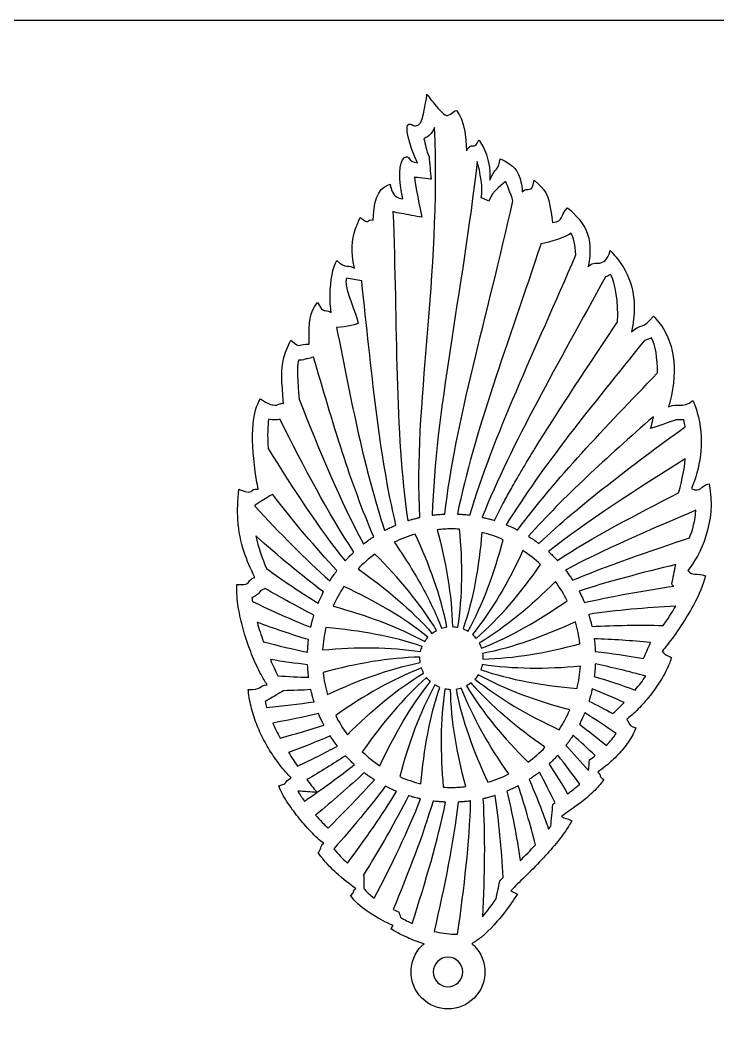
# Model space of a CAD drawing. Extents: x 0 to 395, y 0 to 130.
# Drawn here: x 48.9 to 96.1, y 61.6 to 130.1 of the extents above; entities that cross this region are included whole.
import ezdxf

# ---------------------------------------------------------------- set-up
doc = ezdxf.new("R2010")
doc.units = 0
doc.header["$MEASUREMENT"] = 0
doc.layers.add('DEFAULT', color=18, linetype='CONTINUOUS')

msp = doc.modelspace()

# ---------------------------------------------------------------- linework, layer by layer
at = {"layer": 'DEFAULT', "color": 18}
msp.add_lwpolyline([(395.05, 0.05), (0.05, 0.05), (0.05, 130.05), (395.05, 130.05)], close=True, dxfattribs=at)
at = {"layer": 'DEFAULT', "color": 240}
for points, knots in [([(94.092, 92.827), (94.914, 93.833), (96.046, 96.101), (95.534, 98.697), (94.949, 98.588), (94.987, 98.076), (94.328, 98.369), (94.903, 99.7), (95.227, 101.431), (94.804, 103.213), (94.716, 103.584), (94.596, 103.957), (94.437, 104.331), (93.668, 103.745), (93.45, 104.222), (92.789, 103.894), (92.821, 104.003), (92.846, 104.11), (92.874, 104.215), (93.178, 105.439), (93.223, 106.455), (93.1, 107.301), (92.959, 108.275), (92.592, 109.023), (92.13, 109.616), (92.017, 109.768), (91.893, 109.909), (91.767, 110.039), (91.037, 109.125), (90.923, 109.563), (90.268, 108.977), (90.814, 111.39), (90.147, 112.925), (89.23, 114.032), (89.103, 114.184), (88.972, 114.329), (88.838, 114.467), (88.401, 113.112), (87.815, 113.951), (87.339, 113.366), (87.551, 114.421), (87.491, 115.183), (87.212, 115.818), (86.958, 116.396), (86.524, 116.866), (85.95, 117.356), (85.402, 116.88), (85.73, 116.442), (84.926, 116.369), (84.891, 116.625), (84.859, 116.852), (84.827, 117.053), (84.633, 118.354), (84.474, 118.555), (83.68, 119.222), (83.572, 118.234), (83.244, 118.855), (82.876, 118.453), (82.855, 118.957), (82.764, 119.331), (82.63, 119.617), (82.334, 120.249), (81.833, 120.457), (81.377, 120.682), (81.342, 119.952), (80.975, 120.044), (80.682, 119.222), (80.682, 119.222), (80.841, 120.707), (79.987, 121.885), (79.97, 121.91), (79.952, 121.939), (79.931, 121.963), (79.677, 121.159), (79.402, 121.921), (79.109, 121.222), (79.056, 123.3), (78.473, 123.928), (78.389, 123.953), (78.305, 123.977), (78.132, 123.685), (77.818, 123.611), (77.648, 123.572), (77.267, 123.977), (76.946, 124.369), (76.664, 124.715), (76.428, 125.05), (76.428, 125.05), (76.428, 125.05), (76.205, 123.173), (75.867, 122.975), (75.525, 122.782), (75.525, 123.025), (75.207, 123.025), (74.889, 123.025), (75.207, 121.586), (75.793, 120.414), (75.059, 120.464), (75.306, 121), (74.914, 120.757), (74.523, 120.513), (74.498, 119.148), (74.791, 117.977), (74.456, 118.012), (74.223, 118.125), (74.071, 118.467), (74.015, 118.594), (73.972, 118.753), (73.937, 118.954), (73.376, 118.806), (72.815, 118.319), (72.794, 116.537), (72.303, 116.612), (72.596, 116.149), (71.916, 116.71), (71.785, 116.432), (71.682, 116.184), (71.602, 115.955), (71.295, 115.106), (71.301, 114.491), (71.514, 113.27), (71.157, 113.588), (70.938, 113.186), (70.328, 113.793), (70.057, 113.384), (69.887, 112.42), (69.877, 111.472), (69.87, 111.062), (69.89, 110.653), (69.95, 110.293), (69.389, 110.6), (69.524, 110.099), (69.023, 110.967), (68.483, 110.297), (68.431, 109.63), (68.447, 108.303), (68.447, 108.25), (68.451, 108.194), (68.451, 108.138), (67.745, 108.233), (67.95, 107.746), (67.221, 108.417), (66.98, 107.933), (66.818, 107.556), (66.72, 107.143), (66.56, 106.458), (66.578, 105.672), (66.727, 104.13), (66.469, 104.204), (66.384, 103.957), (66.003, 104.028), (65.813, 104.06), (65.548, 104.173), (65.153, 104.441), (64.885, 104.01), (64.73, 103.428), (64.663, 102.74), (64.567, 101.816), (64.638, 100.705), (64.807, 99.527), (64.86, 99.135), (64.927, 98.733), (65.005, 98.331), (64.331, 98.419), (64.846, 97.868), (63.784, 98.292), (63.753, 98.302), (63.721, 98.316), (63.689, 98.331), (63.611, 97.547), (63.594, 96.878), (63.629, 96.277), (63.678, 95.452), (63.83, 94.757), (64.059, 94.076), (64.246, 93.518), (64.487, 92.969), (64.768, 92.368), (64.638, 92.315), (64.553, 92.259), (64.493, 92.206), (64.274, 91.999), (64.384, 91.822), (63.562, 91.892), (63.548, 91.695), (63.548, 91.483), (63.562, 91.257), (63.583, 90.799), (63.657, 90.291), (63.77, 89.765), (63.869, 89.3), (63.996, 88.819), (64.144, 88.347), (64.289, 87.892), (64.451, 87.444), (64.624, 87.024), (64.803, 86.579), (64.998, 86.163), (65.196, 85.8), (65.332, 85.542), (65.474, 85.306), (65.612, 85.108), (65.026, 85.034), (65.227, 84.742), (64.331, 84.777), (64.334, 84.749), (64.338, 84.717), (64.342, 84.689), (64.38, 84.28), (64.454, 83.881), (64.557, 83.496), (64.659, 83.091), (64.79, 82.702), (64.938, 82.336), (65.096, 81.94), (65.276, 81.57), (65.467, 81.224), (65.671, 80.843), (65.89, 80.494), (66.106, 80.184), (66.37, 79.795), (66.627, 79.471), (66.853, 79.218), (67.005, 79.041), (67.139, 78.9), (67.249, 78.798), (66.635, 78.477), (67.093, 78.441), (66.399, 78.276), (66.441, 78.124), (66.519, 77.94), (66.627, 77.739), (66.797, 77.418), (67.04, 77.048), (67.312, 76.674), (67.562, 76.332), (67.841, 75.986), (68.116, 75.665), (68.434, 75.297), (68.744, 74.97), (69.013, 74.726), (69.175, 74.578), (69.323, 74.458), (69.439, 74.384), (69.206, 74.225), (69.291, 73.957), (69.073, 73.749), (69.189, 73.576), (69.316, 73.41), (69.449, 73.249), (69.764, 72.874), (70.113, 72.529), (70.441, 72.243), (70.977, 71.77), (71.446, 71.442), (71.574, 71.357), (71.598, 71.34), (71.609, 71.333), (71.609, 71.333), (71.415, 71.213), (71.514, 71.004), (71.256, 70.86), (71.524, 70.458), (71.947, 70.09), (72.392, 69.781), (72.889, 69.431), (73.411, 69.156), (73.754, 68.99), (73.994, 68.874), (74.145, 68.811), (74.145, 68.811), (74.092, 68.737), (74.04, 68.664), (73.987, 68.591), (73.987, 68.591), (74.42, 68.306), (75.108, 68.002), (75.433, 67.857), (75.814, 67.706), (76.23, 67.576), (76.18, 67.536), (76.132, 67.491), (76.085, 67.445), (75.108, 66.471), (75.108, 64.887), (76.085, 63.91), (77.062, 62.933), (78.643, 62.933), (79.62, 63.91), (80.598, 64.887), (80.598, 66.471), (79.62, 67.445), (79.571, 67.494), (79.518, 67.544), (79.462, 67.59), (79.684, 67.713), (79.903, 67.869), (80.114, 68.042), (80.721, 68.532), (81.275, 69.177), (81.698, 69.731), (82.157, 70.331), (82.47, 70.828), (82.548, 70.93), (82.4, 71.079), (82.291, 71.019), (82.107, 71.163), (82.252, 71.329), (82.552, 71.618), (82.933, 71.989), (83.264, 72.313), (83.656, 72.698), (84.058, 73.121), (84.39, 73.47), (84.732, 73.844), (85.053, 74.229), (85.364, 74.603), (85.66, 74.991), (85.918, 75.372), (86.034, 75.552), (86.143, 75.732), (86.242, 75.908), (85.914, 76.127), (85.73, 76.007), (85.547, 76.208), (85.762, 76.367), (86.094, 76.593), (86.457, 76.861), (86.747, 77.066), (87.057, 77.302), (87.353, 77.556), (87.653, 77.813), (87.935, 78.088), (88.161, 78.367), (88.249, 78.477), (88.331, 78.589), (88.401, 78.699), (88.023, 78.896), (88.267, 78.942), (87.998, 79.2), (88.186, 79.33), (88.366, 79.464), (88.539, 79.609), (88.832, 79.845), (89.107, 80.103), (89.353, 80.361), (89.625, 80.65), (89.865, 80.946), (90.066, 81.239), (90.285, 81.563), (90.458, 81.885), (90.571, 82.188), (90.218, 82.283), (90.151, 82.399), (90.073, 82.554), (90.041, 82.622), (90.006, 82.692), (89.95, 82.774), (90.133, 82.893), (90.416, 83.137), (90.736, 83.468), (90.987, 83.725), (91.262, 84.036), (91.538, 84.378), (91.788, 84.695), (92.038, 85.045), (92.26, 85.405), (92.493, 85.779), (92.694, 86.163), (92.846, 86.548), (92.895, 86.671), (92.937, 86.795), (92.973, 86.918), (92.737, 87.137), (92.571, 87.027), (92.352, 87.377), (92.465, 87.504), (92.592, 87.662), (92.733, 87.842), (93.002, 88.188), (93.312, 88.619), (93.619, 89.088), (93.911, 89.529), (94.204, 90.009), (94.462, 90.485), (94.843, 91.19), (95.153, 91.896), (95.277, 92.478), (94.729, 92.679), (94.345, 92.443), (94.092, 92.827)], [1, 1, 1, 1, 2, 2, 2, 3, 3, 3, 4, 4, 4, 5, 5, 5, 6, 6, 6, 7, 7, 7, 8, 8, 8, 9, 9, 9, 10, 10, 10, 11, 11, 11, 12, 12, 12, 13, 13, 13, 14, 14, 14, 15, 15, 15, 16, 16, 16, 17, 17, 17, 18, 18, 18, 19, 19, 19, 20, 20, 20, 21, 21, 21, 22, 22, 22, 23, 23, 23, 24, 24, 24, 25, 25, 25, 26, 26, 26, 27, 27, 27, 28, 28, 28, 29, 29, 29, 30, 30, 30, 31, 31, 31, 32, 32, 32, 33, 33, 33, 34, 34, 34, 35, 35, 35, 36, 36, 36, 37, 37, 37, 38, 38, 38, 39, 39, 39, 40, 40, 40, 41, 41, 41, 42, 42, 42, 43, 43, 43, 44, 44, 44, 45, 45, 45, 46.01, 46.01, 46.01, 47.01, 47.01, 47.01, 48.01, 48.01, 48.01, 49.01, 49.01, 49.01, 50.01, 50.01, 50.01, 51.01, 51.01, 51.01, 52.01, 52.01, 52.01, 53.01, 53.01, 53.01, 54.01, 54.01, 54.01, 55.01, 55.01, 55.01, 56.01, 56.01, 56.01, 57.01, 57.01, 57.01, 58.01, 58.01, 58.01, 59.01, 59.01, 59.01, 60.01, 60.01, 60.01, 61.01, 61.01, 61.01, 62.01, 62.01, 62.01, 63.01, 63.01, 63.01, 64.01, 64.01, 64.01, 65.01, 65.01, 65.01, 66.01, 66.01, 66.01, 67.01, 67.01, 67.01, 68.01, 68.01, 68.01, 69.01, 69.01, 69.01, 70.01, 70.01, 70.01, 71.01, 71.01, 71.01, 72.01, 72.01, 72.01, 73.01, 73.01, 73.01, 74.01, 74.01, 74.01, 75.01, 75.01, 75.01, 76.01, 76.01, 76.01, 77.01, 77.01, 77.01, 78.01, 78.01, 78.01, 79.01, 79.01, 79.01, 80.01, 80.01, 80.01, 81.01, 81.01, 81.01, 82.01, 82.01, 82.01, 83.01, 83.01, 83.01, 84.01, 84.01, 84.01, 85.01, 85.01, 85.01, 86.01, 86.01, 86.01, 87.01, 87.01, 87.01, 88.01, 88.01, 88.01, 89.01, 89.01, 89.01, 90.01, 90.01, 90.01, 91.01, 91.01, 91.01, 91.777128, 91.777128, 91.777128, 92.777128, 92.777128, 92.777128, 93.777128, 93.777128, 93.777128, 94.777128, 94.777128, 94.777128, 95.777128, 95.777128, 95.777128, 96.777128, 96.777128, 96.777128, 97.777128, 97.777128, 97.777128, 98.777128, 98.777128, 98.777128, 99.777128, 99.777128, 99.777128, 100.777128, 100.777128, 100.777128, 101.777128, 101.777128, 101.777128, 102.777128, 102.777128, 102.777128, 103.777128, 103.777128, 103.777128, 104.777128, 104.777128, 104.777128, 105.777128, 105.777128, 105.777128, 106.777128, 106.777128, 106.777128, 107.777128, 107.777128, 107.777128, 108.777128, 108.777128, 108.777128, 109.777128, 109.777128, 109.777128, 110.777128, 110.777128, 110.777128, 111.777128, 111.777128, 111.777128, 112.777128, 112.777128, 112.777128, 113.777128, 113.777128, 113.777128, 114.777128, 114.777128, 114.777128, 115.777128, 115.777128, 115.777128, 116.777128, 116.777128, 116.777128, 117.777128, 117.777128, 117.777128, 118.777128, 118.777128, 118.777128, 119.777128, 119.777128, 119.777128, 120.777128, 120.777128, 120.777128, 121.777128, 121.777128, 121.777128, 122.777128, 122.777128, 122.777128, 123.777128, 123.777128, 123.777128, 124.777128, 124.777128, 124.777128, 125.777128, 125.777128, 125.777128, 126.777128, 126.777128, 126.777128, 127.777128, 127.777128, 127.777128, 128.777128, 128.777128, 128.777128, 129.777128, 129.777128, 129.777128, 130.777128, 130.777128, 130.777128, 130.777128]), ([(74.689, 116.982), (75.157, 116.895), (75.624, 116.808), (76.092, 116.721), (75.98, 117.165), (75.606, 119.088), (75.595, 119.43), (75.637, 119.427), (76.661, 119.307), (76.706, 119.303), (76.662, 119.809), (76.617, 120.314), (76.573, 120.82), (76.368, 121.233), (76.325, 121.695), (76.227, 122.037), (76.269, 122.058), (76.315, 122.083), (76.36, 122.108), (76.509, 122.193), (76.731, 122.316), (76.943, 122.799), (77.384, 112.632), (75.503, 103.901), (75.955, 96.422), (75.884, 96.408), (75.817, 96.39), (75.751, 96.372), (75.694, 96.359), (75.637, 96.348), (75.585, 96.33), (75.518, 96.312), (75.447, 96.295), (75.38, 96.274), (75.334, 96.263), (75.285, 96.249), (75.235, 96.232), (75.218, 96.228), (75.196, 96.221), (75.179, 96.214), (75.165, 96.21), (75.147, 96.207), (75.133, 96.2), (74.233, 102.232), (74.438, 109.33), (74.131, 117.113), (74.3, 117.046), (74.488, 117.003), (74.689, 116.982)], [0, 0, 0, 0, 4.046426, 4.046426, 4.046426, 5.046426, 5.046426, 5.046426, 6.046426, 6.046426, 6.046426, 10.364092, 10.364092, 10.364092, 11.364092, 11.364092, 11.364092, 12.364092, 12.364092, 12.364092, 13.364092, 13.364092, 13.364092, 14.364092, 14.364092, 14.364092, 15.364092, 15.364092, 15.364092, 16.364092, 16.364092, 16.364092, 17.364092, 17.364092, 17.364092, 18.364092, 18.364092, 18.364092, 19.364092, 19.364092, 19.364092, 20.364092, 20.364092, 20.364092, 21.364092, 21.364092, 21.364092, 22.364092, 22.364092, 22.364092, 22.364092]), ([(79.832, 120.499), (80.022, 119.832), (80.259, 118.604), (80.107, 118.044), (80.279, 117.966), (80.45, 117.888), (80.622, 117.811), (80.823, 118.506), (81.705, 119.081), (81.748, 119.148), (81.808, 119.011), (82.114, 118.294), (82.245, 117.836), (80.495, 109.944), (78.354, 102.899), (77.638, 96.644), (77.568, 96.644), (77.493, 96.641), (77.423, 96.633), (77.359, 96.63), (77.296, 96.627), (77.228, 96.62), (77.218, 96.62), (77.207, 96.616), (77.193, 96.616), (77.134, 96.613), (77.074, 96.605), (77.017, 96.599), (76.957, 96.591), (76.897, 96.585), (76.84, 96.577), (76.823, 96.573), (76.806, 96.573), (76.791, 96.57), (76.978, 103.488), (78.795, 111.51), (79.832, 120.499)], [1, 1, 1, 1, 2, 2, 2, 3.60175, 3.60175, 3.60175, 4.60175, 4.60175, 4.60175, 5.61175, 5.61175, 5.61175, 6.61175, 6.61175, 6.61175, 7.61175, 7.61175, 7.61175, 8.61175, 8.61175, 8.61175, 9.61175, 9.61175, 9.61175, 10.61175, 10.61175, 10.61175, 11.61175, 11.61175, 11.61175, 12.61175, 12.61175, 12.61175, 13.61175, 13.61175, 13.61175, 13.61175]), ([(84.15, 114.95), (84.151, 114.945), (84.152, 114.941), (84.154, 114.936), (84.658, 114.981), (85.95, 115.43), (86.178, 115.641), (86.348, 115.402), (86.461, 114.833), (86.514, 114.181), (83.737, 107.718), (80.929, 101.936), (79.338, 96.577), (79.278, 96.585), (79.219, 96.591), (79.162, 96.599), (79.094, 96.605), (79.031, 96.613), (78.968, 96.616), (78.918, 96.62), (78.872, 96.627), (78.826, 96.627), (78.788, 96.63), (78.749, 96.633), (78.71, 96.637), (78.696, 96.637), (78.686, 96.637), (78.671, 96.641), (78.629, 96.641), (78.583, 96.644), (78.538, 96.644), (78.53, 96.644), (78.52, 96.648), (78.513, 96.648), (78.505, 96.648), (78.496, 96.648), (78.488, 96.648), (79.613, 102.165), (81.931, 108.215), (84.15, 114.95)], [0, 0, 0, 0, 0.040804, 0.040804, 0.040804, 1.040804, 1.040804, 1.040804, 2.040804, 2.040804, 2.040804, 3.040804, 3.040804, 3.040804, 4.040804, 4.040804, 4.040804, 5.040804, 5.040804, 5.040804, 6.040804, 6.040804, 6.040804, 7.040804, 7.040804, 7.040804, 8.040804, 8.040804, 8.040804, 9.040804, 9.040804, 9.040804, 10.040804, 10.040804, 10.040804, 10.111804, 10.111804, 10.111804, 11.111804, 11.111804, 11.111804, 11.111804]), ([(71.771, 109.538), (71.666, 110.187), (70.868, 111.856), (70.949, 112.424), (70.956, 112.424), (70.963, 112.431), (70.967, 112.445), (70.963, 112.448), (70.96, 112.452), (70.953, 112.456), (70.96, 112.498), (70.967, 112.537), (70.974, 112.576), (70.977, 112.583), (70.977, 112.59), (70.977, 112.597), (71.322, 112.536), (71.666, 112.475), (72.011, 112.414), (72.684, 106.331), (73.175, 100.737), (74.332, 95.907), (74.255, 95.875), (74.177, 95.843), (74.103, 95.808), (74.05, 95.783), (73.997, 95.759), (73.947, 95.738), (73.835, 95.685), (73.719, 95.625), (73.609, 95.568), (73.591, 95.561), (73.577, 95.555), (73.563, 95.547), (72.212, 99.587), (71.301, 104.236), (70.314, 109.267), (71.005, 109.285), (71.771, 109.538), (71.771, 109.538)], [1, 1, 1, 1, 2, 2, 2, 3, 3, 3, 4, 4, 4, 5, 5, 5, 6, 6, 6, 8.97758, 8.97758, 8.97758, 9.97758, 9.97758, 9.97758, 10.97758, 10.97758, 10.97758, 11.97758, 11.97758, 11.97758, 12.97758, 12.97758, 12.97758, 13.97758, 13.97758, 13.97758, 14.97758, 14.97758, 14.97758, 15.97758, 15.97758, 15.97758, 15.97758]), ([(88.511, 112.696), (88.627, 112.731), (88.744, 112.777), (88.86, 112.844), (89.209, 112.279), (89.381, 110.971), (89.339, 109.658), (87.635, 107.122), (85.128, 103.34), (83.758, 101.114), (83.695, 101.011), (83.631, 100.906), (83.568, 100.803), (83.356, 100.454), (83.148, 100.113), (82.947, 99.766), (82.806, 99.53), (82.668, 99.294), (82.53, 99.061), (82.432, 98.885), (82.33, 98.708), (82.231, 98.532), (82.203, 98.482), (82.174, 98.433), (82.146, 98.38), (82.061, 98.228), (81.977, 98.073), (81.893, 97.921), (81.811, 97.773), (81.73, 97.622), (81.648, 97.473), (81.55, 97.29), (81.455, 97.11), (81.36, 96.926), (81.332, 96.87), (81.299, 96.813), (81.272, 96.753), (81.179, 96.573), (81.088, 96.394), (80.996, 96.214), (80.986, 96.217), (80.971, 96.224), (80.957, 96.228), (80.904, 96.242), (80.848, 96.26), (80.795, 96.274), (80.728, 96.295), (80.661, 96.312), (80.594, 96.33), (80.534, 96.348), (80.478, 96.362), (80.417, 96.376), (80.379, 96.387), (80.34, 96.394), (80.302, 96.404), (80.273, 96.412), (80.249, 96.415), (80.22, 96.422), (80.206, 96.425), (80.189, 96.429), (80.174, 96.432), (82.154, 101.452), (85.3, 106.762), (88.511, 112.696)], [1, 1, 1, 1, 2.000476, 2.000476, 2.000476, 3.000952, 3.000952, 3.000952, 4.001429, 4.001429, 4.001429, 5.001905, 5.001905, 5.001905, 6.002381, 6.002381, 6.002381, 7.002857, 7.002857, 7.002857, 8.003333, 8.003333, 8.003333, 9.00381, 9.00381, 9.00381, 10.004286, 10.004286, 10.004286, 11.004762, 11.004762, 11.004762, 12.005238, 12.005238, 12.005238, 13.005714, 13.005714, 13.005714, 14.00619, 14.00619, 14.00619, 15.006667, 15.006667, 15.006667, 16.007143, 16.007143, 16.007143, 17.007619, 17.007619, 17.007619, 18.008095, 18.008095, 18.008095, 19.008571, 19.008571, 19.008571, 20.009048, 20.009048, 20.009048, 21.009524, 21.009524, 21.009524, 22.01, 22.01, 22.01, 22.01]), ([(91.131, 108.367), (91.163, 108.385), (91.195, 108.395), (91.233, 108.41), (91.361, 108.455), (91.488, 108.505), (91.626, 108.579), (91.907, 108.085), (92.031, 107.192), (92.035, 106.194), (88.447, 102.461), (85.128, 99.022), (82.57, 95.568), (82.52, 95.593), (82.474, 95.618), (82.425, 95.643), (82.362, 95.674), (82.298, 95.703), (82.231, 95.734), (82.167, 95.766), (82.104, 95.794), (82.037, 95.822), (81.981, 95.847), (81.924, 95.871), (81.864, 95.896), (81.857, 95.9), (81.85, 95.903), (81.843, 95.907), (81.828, 95.914), (81.811, 95.921), (81.797, 95.924), (84.234, 99.9), (87.569, 103.936), (91.131, 108.367)], [0, 0, 0, 0, 1.001286, 1.001286, 1.001286, 2.002571, 2.002571, 2.002571, 3.003857, 3.003857, 3.003857, 4.005143, 4.005143, 4.005143, 5.006428, 5.006428, 5.006428, 6.007714, 6.007714, 6.007714, 7.009, 7.009, 7.009, 8.010285, 8.010285, 8.010285, 9.011571, 9.011571, 9.011571, 10.012856, 10.012856, 10.012856, 11.014142, 11.014142, 11.014142, 11.014142]), ([(67.732, 107.058), (67.75, 107.055), (67.767, 107.055), (67.788, 107.055), (68.007, 107.055), (68.173, 107.115), (68.264, 107.143), (68.275, 107.147), (68.282, 107.15), (68.289, 107.15), (68.3, 107.15), (68.307, 107.147), (68.314, 107.147), (68.461, 107.184), (68.608, 107.222), (68.755, 107.259), (70.043, 102.811), (71.273, 98.694), (72.829, 95.117), (72.773, 95.081), (72.72, 95.046), (72.664, 95.011), (72.554, 94.937), (72.445, 94.859), (72.339, 94.781), (72.297, 94.75), (72.254, 94.718), (72.212, 94.686), (72.199, 94.677), (72.186, 94.668), (72.173, 94.658), (72.159, 94.648), (72.148, 94.637), (72.135, 94.627), (70.561, 97.53), (69.182, 100.839), (67.781, 104.409), (67.665, 105.612), (67.594, 106.582), (67.732, 107.058)], [1, 1, 1, 1, 2, 2, 2, 3, 3, 3, 4, 4, 4, 5, 5, 5, 6.29031, 6.29031, 6.29031, 7.29031, 7.29031, 7.29031, 8.29031, 8.29031, 8.29031, 9.29031, 9.29031, 9.29031, 10.29031, 10.29031, 10.29031, 10.425517, 10.425517, 10.425517, 11.425517, 11.425517, 11.425517, 12.425517, 12.425517, 12.425517, 13.425517, 13.425517, 13.425517, 13.425517]), ([(65.717, 103.065), (65.858, 103.033), (65.996, 103.015), (66.134, 103.015), (66.268, 103.015), (66.388, 103.033), (66.487, 103.054), (68.126, 99.77), (69.728, 96.733), (71.482, 94.079), (71.415, 94.016), (71.351, 93.956), (71.284, 93.893), (71.249, 93.854), (71.213, 93.818), (71.178, 93.783), (71.125, 93.734), (71.076, 93.681), (71.03, 93.631), (70.991, 93.593), (70.953, 93.554), (70.917, 93.512), (70.907, 93.501), (70.896, 93.487), (70.882, 93.476), (69.097, 95.723), (67.404, 98.295), (65.679, 101.083), (65.622, 101.975), (65.643, 102.659), (65.717, 103.065)], [1, 1, 1, 1, 2, 2, 2, 3, 3, 3, 4, 4, 4, 5, 5, 5, 6, 6, 6, 7, 7, 7, 8, 8, 8, 9, 9, 9, 10.012, 10.012, 10.012, 11.012, 11.012, 11.012, 11.012]), ([(93.238, 102.998), (93.287, 103.023), (93.298, 103.023), (93.34, 103.023), (93.372, 103.023), (93.407, 103.023), (93.438, 103.019), (93.498, 103.019), (93.555, 103.015), (93.615, 103.015), (93.686, 103.015), (93.753, 103.019), (93.823, 103.026), (93.859, 102.878), (93.891, 102.722), (93.911, 102.56), (90.215, 99.855), (86.806, 97.314), (84.001, 94.658), (83.949, 94.697), (83.896, 94.739), (83.843, 94.778), (83.776, 94.828), (83.709, 94.873), (83.642, 94.919), (83.589, 94.958), (83.537, 94.993), (83.484, 95.029), (83.437, 95.057), (83.395, 95.089), (83.346, 95.117), (83.332, 95.127), (83.321, 95.134), (83.307, 95.145), (85.685, 97.83), (88.592, 100.458), (91.756, 103.234), (91.703, 102.949), (91.639, 102.68), (91.572, 102.434), (92.128, 102.622), (92.683, 102.81), (93.238, 102.998)], [4.98444, 4.98444, 4.98444, 4.98444, 5.98444, 5.98444, 5.98444, 6.98444, 6.98444, 6.98444, 7.98444, 7.98444, 7.98444, 8.98444, 8.98444, 8.98444, 9.98444, 9.98444, 9.98444, 10.98444, 10.98444, 10.98444, 11.98444, 11.98444, 11.98444, 12.98444, 12.98444, 12.98444, 13.98444, 13.98444, 13.98444, 14.98444, 14.98444, 14.98444, 15.98444, 15.98444, 15.98444, 16.98444, 16.98444, 16.98444, 17.98444, 17.98444, 17.98444, 22.96888, 22.96888, 22.96888, 22.96888]), ([(85.251, 93.522), (85.204, 93.568), (85.159, 93.618), (85.113, 93.667), (85.053, 93.73), (84.993, 93.791), (84.93, 93.854), (84.895, 93.889), (84.855, 93.924), (84.82, 93.959), (84.778, 93.999), (84.735, 94.037), (84.693, 94.079), (84.679, 94.09), (84.669, 94.101), (84.655, 94.111), (87.064, 96.023), (90.842, 98.479), (93.919, 100.377), (93.823, 99.47), (93.629, 98.623), (93.453, 98.076), (90.68, 96.673), (87.494, 94.99), (85.258, 93.512), (85.254, 93.515), (85.254, 93.518), (85.251, 93.522)], [1, 1, 1, 1, 2, 2, 2, 3, 3, 3, 4, 4, 4, 5, 5, 5, 6, 6, 6, 7, 7, 7, 8, 8, 8, 9, 9, 9, 10, 10, 10, 10]), ([(65.982, 97.992), (67.429, 96.119), (68.864, 94.38), (70.339, 92.824), (70.296, 92.767), (70.254, 92.711), (70.215, 92.658), (70.163, 92.587), (70.113, 92.517), (70.064, 92.443), (70.032, 92.397), (70, 92.351), (69.968, 92.305), (69.937, 92.259), (69.908, 92.214), (69.873, 92.16), (69.866, 92.15), (69.859, 92.136), (69.852, 92.125), (68.155, 93.628), (66.483, 95.342), (64.779, 97.194), (64.712, 97.251), (65.982, 97.992), (65.982, 97.992)], [1, 1, 1, 1, 2, 2, 2, 3, 3, 3, 4, 4, 4, 5, 5, 5, 7, 7, 7, 8, 8, 8, 9, 9, 9, 10, 10, 10, 10]), ([(86.299, 92.167), (86.249, 92.245), (86.196, 92.319), (86.146, 92.397), (86.118, 92.44), (86.09, 92.478), (86.062, 92.52), (86.027, 92.566), (85.991, 92.616), (85.956, 92.661), (85.928, 92.704), (85.896, 92.746), (85.868, 92.785), (85.858, 92.796), (85.847, 92.809), (85.836, 92.824), (85.83, 92.834), (85.819, 92.848), (85.808, 92.863), (87.95, 94.023), (91.978, 95.808), (94.638, 96.902), (94.585, 96.214), (94.416, 95.579), (94.2, 95.032), (91.756, 94.249), (88.281, 93.028), (86.299, 92.167)], [1, 1, 1, 1, 2, 2, 2, 3, 3, 3, 4, 4, 4, 5, 5, 5, 6, 6, 6, 7, 7, 7, 8, 8, 8, 9, 9, 9, 10, 10, 10, 10]), ([(69.354, 91.243), (69.323, 91.18), (69.291, 91.117), (69.263, 91.053), (69.231, 90.989), (69.203, 90.922), (69.175, 90.859), (69.146, 90.802), (69.122, 90.742), (69.101, 90.686), (69.093, 90.676), (69.093, 90.672), (69.09, 90.661), (69.083, 90.647), (69.076, 90.633), (69.068, 90.616), (67.908, 91.328), (66.744, 92.118), (65.562, 92.965), (65.284, 93.649), (65.019, 94.4), (64.843, 95.174), (66.388, 93.794), (67.905, 92.517), (69.429, 91.388), (69.404, 91.342), (69.379, 91.293), (69.354, 91.243)], [1, 1, 1, 1, 2, 2, 2, 3, 3, 3, 4, 4, 4, 5, 5, 5, 6, 6, 6, 8, 8, 8, 9, 9, 9, 10, 10, 10, 11, 11, 11, 11]), ([(76.029, 91.861), (75.489, 92.827), (74.883, 93.783), (74.209, 94.739), (74.661, 94.961), (75.133, 95.149), (75.627, 95.293), (76.618, 93.18), (77.366, 91.099), (77.782, 89.014), (77.659, 88.996), (77.539, 88.968), (77.423, 88.929), (77.034, 89.92), (76.569, 90.897), (76.029, 91.861)], [1, 1, 1, 1, 2, 2, 2, 3, 3, 3, 4, 4, 4, 5, 5, 5, 6, 6, 6, 6]), ([(77.119, 95.593), (77.437, 95.628), (77.761, 95.646), (78.089, 95.646), (78.273, 95.646), (78.46, 95.639), (78.643, 95.628), (78.851, 93.304), (78.844, 91.095), (78.523, 88.992), (78.403, 89.017), (78.28, 89.031), (78.152, 89.035), (78.107, 91.162), (77.729, 93.339), (77.119, 95.593)], [1, 1, 1, 1, 2, 2, 2, 3, 3, 3, 4, 4, 4, 5, 5, 5, 6, 6, 6, 6]), ([(79.207, 88.717), (79.102, 88.784), (78.992, 88.837), (78.879, 88.883), (79.56, 90.897), (79.952, 93.074), (80.149, 95.399), (80.647, 95.279), (81.131, 95.117), (81.592, 94.916), (80.996, 92.658), (80.231, 90.583), (79.207, 88.717)], [1, 1, 1, 1, 2, 2, 2, 3, 3, 3, 4, 4, 4, 5, 5, 5, 5]), ([(71.764, 92.936), (72.113, 93.307), (72.498, 93.642), (72.907, 93.946), (74.561, 92.298), (75.976, 90.601), (77.08, 88.784), (76.971, 88.724), (76.869, 88.658), (76.77, 88.58), (75.366, 90.178), (73.68, 91.606), (71.764, 92.936)], [1, 1, 1, 1, 2, 2, 2, 3, 3, 3, 4, 4, 4, 5, 5, 5, 5]), ([(82.929, 94.182), (83.352, 93.899), (83.751, 93.582), (84.118, 93.233), (82.785, 91.317), (81.36, 89.628), (79.761, 88.227), (79.684, 88.323), (79.6, 88.414), (79.508, 88.495), (80.838, 90.153), (81.949, 92.065), (82.929, 94.182)], [1, 1, 1, 1, 2, 2, 2, 3, 3, 3, 4, 4, 4, 5, 5, 5, 5]), ([(93.139, 91.779), (91.135, 91.476), (88.694, 91.045), (87.085, 90.661), (87.06, 90.728), (87.032, 90.792), (87.004, 90.859), (86.933, 91.011), (86.863, 91.162), (86.785, 91.31), (86.775, 91.338), (86.761, 91.363), (86.747, 91.388), (86.74, 91.402), (86.732, 91.42), (86.725, 91.434), (88.528, 92.034), (91.113, 92.721), (93.27, 93.229), (93.18, 92.786), (93.091, 92.342), (93.002, 91.899), (93.04, 91.843), (93.085, 91.804), (93.139, 91.779)], [1, 1, 1, 1, 2, 2, 2, 3, 3, 3, 4, 4, 4, 5, 5, 5, 6, 6, 6, 7, 7, 7, 10.845842, 10.845842, 10.845842, 11.845842, 11.845842, 11.845842, 11.845842]), ([(76.498, 88.326), (76.417, 88.235), (76.34, 88.135), (76.276, 88.03), (74.41, 89.049), (72.332, 89.814), (70.078, 90.411), (70.283, 90.88), (70.529, 91.328), (70.812, 91.748), (72.928, 90.767), (74.841, 89.656), (76.498, 88.326)], [1, 1, 1, 1, 2, 2, 2, 3, 3, 3, 4, 4, 4, 5, 5, 5, 5]), ([(80.111, 87.574), (80.072, 87.694), (80.022, 87.807), (79.966, 87.917), (81.783, 89.021), (83.484, 90.435), (85.124, 92.09), (85.427, 91.681), (85.692, 91.247), (85.918, 90.788), (84.013, 89.448), (82.093, 88.347), (80.111, 87.574)], [1, 1, 1, 1, 2, 2, 2, 3, 3, 3, 4, 4, 4, 5, 5, 5, 5]), ([(64.617, 90.739), (64.599, 90.827), (64.588, 90.915), (64.581, 90.996), (64.811, 91.088), (65.001, 91.24), (65.171, 91.458), (65.174, 91.462), (65.178, 91.465), (65.178, 91.469), (65.167, 91.462), (65.156, 91.455), (65.142, 91.444), (65.152, 91.449), (65.161, 91.454), (65.171, 91.458), (65.273, 91.511), (65.375, 91.564), (65.477, 91.617), (66.592, 90.969), (67.69, 90.361), (68.78, 89.818), (68.776, 89.804), (68.772, 89.79), (68.769, 89.779), (68.752, 89.723), (68.734, 89.67), (68.72, 89.613), (68.698, 89.546), (68.681, 89.479), (68.663, 89.412), (68.649, 89.356), (68.635, 89.296), (68.621, 89.236), (68.61, 89.197), (68.599, 89.158), (68.592, 89.12), (68.585, 89.095), (68.579, 89.067), (68.575, 89.042), (68.572, 89.024), (68.567, 89.01), (68.564, 88.992), (67.27, 89.504), (65.953, 90.09), (64.617, 90.739)], [1, 1, 1, 1, 2.000711, 2.000711, 2.000711, 3.001422, 3.001422, 3.001422, 4.002132, 4.002132, 4.002132, 5.002843, 5.002843, 5.002843, 5.091906, 5.091906, 5.091906, 6.072552, 6.072552, 6.072552, 7.073263, 7.073263, 7.073263, 8.073974, 8.073974, 8.073974, 9.074685, 9.074685, 9.074685, 10.075396, 10.075396, 10.075396, 11.076106, 11.076106, 11.076106, 12.076817, 12.076817, 12.076817, 13.077528, 13.077528, 13.077528, 14.078239, 14.078239, 14.078239, 15.078949, 15.078949, 15.078949, 15.078949]), ([(92.43, 89.116), (90.761, 89.151), (89.153, 89.137), (87.604, 89.042), (87.586, 89.109), (87.572, 89.18), (87.554, 89.247), (87.533, 89.331), (87.512, 89.416), (87.487, 89.497), (87.473, 89.553), (87.459, 89.606), (87.441, 89.659), (87.427, 89.712), (87.409, 89.765), (87.396, 89.818), (87.392, 89.822), (87.392, 89.832), (87.389, 89.836), (87.389, 89.842), (87.385, 89.85), (87.381, 89.864), (89.248, 90.139), (91.216, 90.312), (93.276, 90.428), (93.005, 89.966), (92.709, 89.514), (92.43, 89.116)], [1, 1, 1, 1, 2, 2, 2, 3, 3, 3, 4, 4, 4, 5, 5, 5, 6, 6, 6, 7, 7, 7, 8.02, 8.02, 8.02, 9.02, 9.02, 9.02, 10.02, 10.02, 10.02, 10.02]), ([(65.364, 88.012), (65.202, 88.453), (65.058, 88.901), (64.934, 89.328), (66.116, 88.89), (67.276, 88.495), (68.419, 88.157), (68.409, 88.097), (68.402, 88.04), (68.399, 87.98), (68.391, 87.92), (68.384, 87.86), (68.381, 87.804), (68.381, 87.797), (68.377, 87.789), (68.377, 87.782), (68.374, 87.737), (68.371, 87.694), (68.367, 87.649), (68.363, 87.609), (68.363, 87.571), (68.359, 87.529), (68.359, 87.518), (68.356, 87.507), (68.356, 87.497), (68.356, 87.461), (68.353, 87.429), (68.353, 87.395), (68.353, 87.38), (68.349, 87.37), (68.349, 87.359), (68.349, 87.342), (68.349, 87.324), (68.349, 87.306), (67.372, 87.507), (66.377, 87.744), (65.364, 88.012)], [1, 1, 1, 1, 2, 2, 2, 3, 3, 3, 4, 4, 4, 5, 5, 5, 6, 6, 6, 7, 7, 7, 8, 8, 8, 9, 9, 9, 10, 10, 10, 11, 11, 11, 11.15, 11.15, 11.15, 12.15, 12.15, 12.15, 12.15]), ([(69.591, 88.968), (71.916, 88.77), (74.092, 88.378), (76.107, 87.698), (76.061, 87.585), (76.026, 87.465), (76.001, 87.345), (73.899, 87.662), (71.686, 87.673), (69.361, 87.461), (69.397, 87.98), (69.471, 88.481), (69.591, 88.968)], [1, 1, 1, 1, 2, 2, 2, 3, 3, 3, 4, 4, 4, 5, 5, 5, 5]), ([(86.775, 87.878), (84.524, 87.268), (82.347, 86.89), (80.22, 86.84), (80.22, 86.862), (80.22, 86.883), (80.22, 86.904), (80.22, 87.01), (80.213, 87.112), (80.199, 87.215), (82.284, 87.631), (84.366, 88.378), (86.475, 89.37), (86.619, 88.887), (86.718, 88.389), (86.775, 87.878)], [1, 1, 1, 1, 2, 2, 2, 2.18, 2.18, 2.18, 3.18, 3.18, 3.18, 4.18, 4.18, 4.18, 5.18, 5.18, 5.18, 5.18]), ([(91.089, 86.876), (89.978, 87.074), (88.892, 87.236), (87.826, 87.359), (87.822, 87.429), (87.819, 87.5), (87.815, 87.571), (87.812, 87.638), (87.805, 87.701), (87.798, 87.765), (87.798, 87.778), (87.798, 87.791), (87.798, 87.804), (87.791, 87.86), (87.784, 87.92), (87.78, 87.98), (87.773, 88.04), (87.766, 88.097), (87.755, 88.157), (87.755, 88.17), (87.752, 88.188), (87.752, 88.206), (88.99, 88.174), (90.26, 88.086), (91.569, 87.962), (91.409, 87.6), (91.249, 87.238), (91.089, 86.876)], [3.367302, 3.367302, 3.367302, 3.367302, 4.367302, 4.367302, 4.367302, 5.367302, 5.367302, 5.367302, 6.367302, 6.367302, 6.367302, 6.477302, 6.477302, 6.477302, 7.477302, 7.477302, 7.477302, 8.477302, 8.477302, 8.477302, 9.477302, 9.477302, 9.477302, 10.477302, 10.477302, 10.477302, 13.844603, 13.844603, 13.844603, 13.844603]), ([(75.955, 86.975), (75.955, 86.951), (75.955, 86.927), (75.955, 86.904), (75.955, 86.802), (75.962, 86.699), (75.976, 86.601), (73.891, 86.185), (71.81, 85.433), (69.697, 84.442), (69.556, 84.925), (69.454, 85.423), (69.397, 85.937), (71.651, 86.548), (73.827, 86.925), (75.955, 86.975)], [1, 1, 1, 1, 1.201, 1.201, 1.201, 2.201, 2.201, 2.201, 3.201, 3.201, 3.201, 4.201, 4.201, 4.201, 5.201, 5.201, 5.201, 5.201]), ([(68.427, 85.609), (67.739, 85.627), (67.044, 85.662), (66.331, 85.712), (66.166, 86.043), (65.996, 86.417), (65.83, 86.812), (66.684, 86.671), (67.524, 86.551), (68.349, 86.456), (68.353, 86.386), (68.356, 86.315), (68.363, 86.245), (68.367, 86.177), (68.371, 86.114), (68.377, 86.05), (68.377, 86.036), (68.377, 86.025), (68.381, 86.012), (68.384, 85.955), (68.391, 85.895), (68.399, 85.835), (68.406, 85.775), (68.413, 85.719), (68.419, 85.659), (68.419, 85.644), (68.423, 85.627), (68.427, 85.609)], [1, 1, 1, 1, 2.01, 2.01, 2.01, 3.01, 3.01, 3.01, 4.01, 4.01, 4.01, 5.01, 5.01, 5.01, 6.01, 6.01, 6.01, 7.01, 7.01, 7.01, 8.01, 8.01, 8.01, 9.01, 9.01, 9.01, 10.01, 10.01, 10.01, 10.01]), ([(76.061, 86.241), (76.1, 86.121), (76.145, 86.005), (76.205, 85.898), (74.388, 84.791), (72.689, 83.376), (71.045, 81.722), (70.744, 82.128), (70.476, 82.565), (70.251, 83.024), (72.159, 84.368), (74.078, 85.465), (76.061, 86.241)], [1, 1, 1, 1, 2, 2, 2, 3, 3, 3, 4, 4, 4, 5, 5, 5, 5]), ([(80.072, 86.118), (80.118, 86.23), (80.153, 86.35), (80.177, 86.471), (82.28, 86.149), (84.489, 86.145), (86.813, 86.354), (86.782, 85.839), (86.704, 85.334), (86.587, 84.847), (84.263, 85.045), (82.086, 85.436), (80.072, 86.118)], [1, 1, 1, 1, 2, 2, 2, 3, 3, 3, 4, 4, 4, 5, 5, 5, 5]), ([(90.528, 84.749), (89.594, 85.084), (88.669, 85.391), (87.759, 85.659), (87.766, 85.719), (87.773, 85.775), (87.78, 85.835), (87.784, 85.895), (87.791, 85.955), (87.798, 86.012), (87.798, 86.019), (87.798, 86.026), (87.798, 86.033), (87.802, 86.078), (87.805, 86.121), (87.808, 86.167), (87.812, 86.206), (87.815, 86.248), (87.815, 86.286), (87.819, 86.297), (87.819, 86.308), (87.819, 86.318), (87.819, 86.354), (87.822, 86.389), (87.822, 86.421), (87.822, 86.435), (87.826, 86.446), (87.826, 86.456), (87.826, 86.469), (87.826, 86.482), (87.826, 86.495), (87.83, 86.498), (87.83, 86.506), (87.83, 86.509), (88.945, 86.28), (90.08, 86.005), (91.241, 85.691), (91.025, 85.373), (90.779, 85.052), (90.528, 84.749)], [1, 1, 1, 1, 2, 2, 2, 3, 3, 3, 4, 4, 4, 4.06, 4.06, 4.06, 5.06, 5.06, 5.06, 6.06, 6.06, 6.06, 7.06, 7.06, 7.06, 8.06, 8.06, 8.06, 9.06, 9.06, 9.06, 9.169, 9.169, 9.169, 10.169, 10.169, 10.169, 11.169, 11.169, 11.169, 12.169, 12.169, 12.169, 12.169]), ([(76.41, 85.584), (76.488, 85.486), (76.573, 85.394), (76.664, 85.313), (75.334, 83.652), (74.223, 81.74), (73.242, 79.623), (72.819, 79.905), (72.42, 80.226), (72.053, 80.575), (73.386, 82.491), (74.812, 84.181), (76.41, 85.584)], [1, 1, 1, 1, 2, 2, 2, 3, 3, 3, 4, 4, 4, 5, 5, 5, 5]), ([(79.68, 85.486), (79.765, 85.577), (79.839, 85.677), (79.906, 85.782), (81.773, 84.762), (83.847, 83.997), (86.101, 83.401), (85.896, 82.935), (85.653, 82.487), (85.371, 82.064), (83.254, 83.045), (81.342, 84.156), (79.68, 85.486)], [1, 1, 1, 1, 2, 2, 2, 3, 3, 3, 4, 4, 4, 5, 5, 5, 5]), ([(76.964, 85.091), (77.066, 85.024), (77.179, 84.967), (77.296, 84.922), (76.611, 82.907), (76.223, 80.731), (76.026, 78.402), (75.528, 78.526), (75.042, 78.688), (74.583, 78.893), (75.179, 81.147), (75.941, 83.221), (76.964, 85.091)], [1, 1, 1, 1, 2, 2, 2, 3, 3, 3, 4, 4, 4, 5, 5, 5, 5]), ([(80.555, 78.512), (79.564, 80.625), (78.812, 82.706), (78.397, 84.791), (78.52, 84.809), (78.64, 84.837), (78.756, 84.875), (79.529, 82.897), (80.63, 80.978), (81.973, 79.069), (81.522, 78.843), (81.046, 78.657), (80.555, 78.512)], [1, 1, 1, 1, 2, 2, 2, 3, 3, 3, 4, 4, 4, 5, 5, 5, 5]), ([(79.412, 85.228), (80.816, 83.634), (82.502, 82.205), (84.418, 80.872), (84.069, 80.505), (83.685, 80.166), (83.275, 79.866), (81.62, 81.507), (80.206, 83.207), (79.099, 85.024), (79.211, 85.084), (79.313, 85.151), (79.412, 85.228)], [1, 1, 1, 1, 2, 2, 2, 3, 3, 3, 4, 4, 4, 5, 5, 5, 5]), ([(65.467, 83.973), (65.548, 84.011), (65.619, 84.053), (65.685, 84.096), (65.696, 84.103), (65.706, 84.11), (65.721, 84.113), (65.725, 84.113), (65.728, 84.113), (65.735, 84.117), (66.067, 84.311), (66.398, 84.505), (66.73, 84.699), (67.354, 84.713), (67.968, 84.738), (68.575, 84.773), (68.589, 84.707), (68.603, 84.635), (68.621, 84.569), (68.642, 84.484), (68.663, 84.399), (68.687, 84.318), (68.702, 84.262), (68.72, 84.209), (68.734, 84.156), (68.748, 84.103), (68.765, 84.05), (68.783, 83.997), (68.783, 83.99), (68.787, 83.983), (68.787, 83.98), (68.79, 83.973), (68.79, 83.965), (68.794, 83.951), (67.753, 83.796), (66.677, 83.676), (65.573, 83.574), (65.53, 83.712), (65.495, 83.845), (65.467, 83.973)], [1, 1, 1, 1, 2, 2, 2, 3.107615, 3.107615, 3.107615, 4.107615, 4.107615, 4.107615, 7.374862, 7.374862, 7.374862, 8.374862, 8.374862, 8.374862, 9.374862, 9.374862, 9.374862, 10.374862, 10.374862, 10.374862, 11.374862, 11.374862, 11.374862, 12.374862, 12.374862, 12.374862, 13.374862, 13.374862, 13.374862, 14.393862, 14.393862, 14.393862, 15.393862, 15.393862, 15.393862, 16.393862, 16.393862, 16.393862, 16.393862]), ([(78.089, 78.159), (77.902, 78.159), (77.719, 78.166), (77.535, 78.176), (77.324, 80.501), (77.33, 82.71), (77.651, 84.812), (77.771, 84.787), (77.896, 84.773), (78.022, 84.77), (78.072, 82.643), (78.449, 80.466), (79.059, 78.212), (78.742, 78.176), (78.417, 78.159), (78.089, 78.159)], [1, 1, 1, 1, 2, 2, 2, 3, 3, 3, 4, 4, 4, 5, 5, 5, 6, 6, 6, 6]), ([(88.997, 83.161), (88.461, 83.454), (87.928, 83.732), (87.396, 83.997), (87.399, 84.011), (87.403, 84.025), (87.406, 84.04), (87.424, 84.093), (87.441, 84.145), (87.456, 84.202), (87.477, 84.269), (87.494, 84.336), (87.512, 84.403), (87.526, 84.459), (87.544, 84.519), (87.557, 84.579), (87.565, 84.619), (87.575, 84.657), (87.586, 84.695), (87.589, 84.721), (87.597, 84.749), (87.6, 84.773), (87.604, 84.791), (87.611, 84.805), (87.611, 84.822), (88.327, 84.541), (89.047, 84.233), (89.777, 83.905), (89.446, 83.552), (89.159, 83.285), (88.997, 83.161)], [1, 1, 1, 1, 2, 2, 2, 3, 3, 3, 4, 4, 4, 5, 5, 5, 6, 6, 6, 7, 7, 7, 8, 8, 8, 9, 9, 9, 10, 10, 10, 11, 11, 11, 11]), ([(66.497, 81.496), (66.31, 81.838), (66.138, 82.181), (65.986, 82.516), (67.051, 82.702), (68.088, 82.915), (69.09, 83.155), (69.182, 82.932), (69.281, 82.717), (69.389, 82.505), (69.401, 82.477), (69.414, 82.452), (69.429, 82.427), (69.436, 82.414), (69.443, 82.396), (69.449, 82.381), (68.497, 82.064), (67.513, 81.772), (66.497, 81.496)], [1, 1, 1, 1, 2, 2, 2, 3, 3, 3, 4, 4, 4, 5, 5, 5, 6, 6, 6, 7, 7, 7, 7]), ([(88.577, 80.998), (87.967, 81.499), (87.357, 81.976), (86.747, 82.427), (86.806, 82.537), (86.863, 82.65), (86.912, 82.762), (86.944, 82.826), (86.972, 82.893), (87.004, 82.957), (87.028, 83.013), (87.053, 83.073), (87.078, 83.129), (87.082, 83.14), (87.085, 83.147), (87.085, 83.155), (87.093, 83.168), (87.1, 83.183), (87.106, 83.2), (87.815, 82.766), (88.524, 82.301), (89.241, 81.81), (89.06, 81.542), (88.835, 81.267), (88.577, 80.998)], [1, 1, 1, 1, 2, 2, 2, 3, 3, 3, 4, 4, 4, 5, 5, 5, 6, 6, 6, 7, 7, 7, 8, 8, 8, 9, 9, 9, 9]), ([(67.065, 80.526), (68.035, 80.882), (68.973, 81.256), (69.877, 81.647), (69.926, 81.57), (69.975, 81.496), (70.032, 81.419), (70.057, 81.376), (70.088, 81.337), (70.116, 81.295), (70.148, 81.249), (70.183, 81.2), (70.219, 81.154), (70.247, 81.112), (70.279, 81.073), (70.307, 81.03), (70.318, 81.02), (70.328, 81.006), (70.339, 80.992), (70.349, 80.981), (70.36, 80.967), (70.367, 80.953), (69.503, 80.484), (68.599, 80.032), (67.665, 79.595), (67.467, 79.888), (67.263, 80.201), (67.065, 80.526)], [1, 1, 1, 1, 2, 2, 2, 3, 3, 3, 4, 4, 4, 5, 5, 5, 6, 6, 6, 7, 7, 7, 8, 8, 8, 9, 9, 9, 10, 10, 10, 10]), ([(87.427, 80.022), (87.408, 79.779), (87.39, 79.537), (87.371, 79.294), (86.863, 79.88), (86.351, 80.449), (85.836, 80.992), (85.872, 81.034), (85.903, 81.08), (85.935, 81.123), (85.96, 81.154), (85.981, 81.186), (86.006, 81.217), (86.034, 81.256), (86.062, 81.295), (86.086, 81.337), (86.129, 81.394), (86.168, 81.454), (86.206, 81.514), (86.238, 81.556), (86.266, 81.602), (86.299, 81.647), (86.306, 81.662), (86.316, 81.676), (86.323, 81.69), (86.821, 81.249), (87.318, 80.791), (87.815, 80.311), (87.692, 80.209), (87.561, 80.113), (87.427, 80.022)], [0, 0, 0, 0, 2.067201, 2.067201, 2.067201, 3.067201, 3.067201, 3.067201, 4.067201, 4.067201, 4.067201, 5.067201, 5.067201, 5.067201, 6.067201, 6.067201, 6.067201, 7.067201, 7.067201, 7.067201, 8.067201, 8.067201, 8.067201, 9.067201, 9.067201, 9.067201, 10.067201, 10.067201, 10.067201, 11.067201, 11.067201, 11.067201, 11.067201]), ([(68.141, 77.234), (67.968, 77.467), (67.813, 77.693), (67.685, 77.898), (67.693, 77.901), (67.7, 77.905), (67.711, 77.912), (68.135, 77.88), (68.56, 77.848), (68.984, 77.817), (68.996, 77.815), (69.008, 77.814), (69.02, 77.813), (69.016, 77.817), (69.008, 77.823), (69.002, 77.831), (68.864, 77.965), (68.614, 78.269), (68.303, 78.688), (69.21, 79.218), (70.085, 79.753), (70.917, 80.304), (71.023, 80.188), (71.136, 80.074), (71.245, 79.962), (71.284, 79.926), (71.319, 79.891), (71.355, 79.856), (71.397, 79.817), (71.439, 79.775), (71.482, 79.735), (71.496, 79.725), (71.506, 79.715), (71.521, 79.704), (70.724, 79.066), (69.88, 78.445), (69.002, 77.831), (68.995, 77.82), (68.991, 77.817), (68.984, 77.817), (68.705, 77.619), (68.427, 77.425), (68.141, 77.234)], [9, 9, 9, 9, 10, 10, 10, 11, 11, 11, 14.621006, 14.621006, 14.621006, 14.721504, 14.721504, 14.721504, 15.721504, 15.721504, 15.721504, 16.721504, 16.721504, 16.721504, 17.721504, 17.721504, 17.721504, 18.721504, 18.721504, 18.721504, 19.721504, 19.721504, 19.721504, 20.721504, 20.721504, 20.721504, 21.721504, 21.721504, 21.721504, 22.721504, 22.721504, 22.721504, 23.721504, 23.721504, 23.721504, 24.721504, 24.721504, 24.721504, 24.721504]), ([(85.953, 77.725), (85.54, 78.417), (85.12, 79.086), (84.693, 79.735), (84.735, 79.775), (84.778, 79.817), (84.82, 79.856), (84.855, 79.891), (84.895, 79.926), (84.93, 79.962), (84.965, 79.997), (85, 80.032), (85.036, 80.068), (85.071, 80.103), (85.102, 80.138), (85.138, 80.176), (85.18, 80.219), (85.219, 80.261), (85.258, 80.304), (85.272, 80.314), (85.282, 80.329), (85.293, 80.339), (85.794, 79.711), (86.284, 79.055), (86.775, 78.378), (86.51, 78.145), (86.221, 77.923), (85.953, 77.725)], [1, 1, 1, 1, 2, 2, 2, 3, 3, 3, 4, 4, 4, 4.425678, 4.425678, 4.425678, 5.425678, 5.425678, 5.425678, 6.425678, 6.425678, 6.425678, 7.425678, 7.425678, 7.425678, 8.425678, 8.425678, 8.425678, 9.425678, 9.425678, 9.425678, 9.425678]), ([(69.732, 75.414), (69.499, 75.623), (69.203, 75.936), (68.892, 76.293), (70.057, 77.242), (71.153, 78.191), (72.173, 79.158), (72.23, 79.115), (72.286, 79.073), (72.343, 79.03), (72.413, 78.978), (72.484, 78.928), (72.554, 78.882), (72.6, 78.85), (72.646, 78.818), (72.692, 78.787), (72.738, 78.755), (72.783, 78.727), (72.829, 78.699), (72.843, 78.688), (72.857, 78.681), (72.872, 78.67), (71.905, 77.58), (70.854, 76.5), (69.732, 75.414)], [1, 1, 1, 1, 2, 2, 2, 3, 3, 3, 4, 4, 4, 5, 5, 5, 5.474597, 5.474597, 5.474597, 6.474597, 6.474597, 6.474597, 7.474597, 7.474597, 7.474597, 8.474597, 8.474597, 8.474597, 8.474597]), ([(84.954, 77.013), (84.905, 76.521), (84.856, 76.03), (84.81, 75.535), (84.763, 75.47), (84.715, 75.407), (84.665, 75.344), (84.249, 76.508), (83.811, 77.626), (83.346, 78.699), (83.424, 78.748), (83.501, 78.798), (83.575, 78.85), (83.617, 78.879), (83.66, 78.907), (83.698, 78.935), (83.748, 78.97), (83.793, 79.002), (83.843, 79.038), (83.885, 79.069), (83.925, 79.098), (83.963, 79.129), (83.976, 79.139), (83.989, 79.148), (84.001, 79.158), (84.016, 79.168), (84.03, 79.178), (84.041, 79.189), (84.404, 78.519), (84.757, 77.831), (85.099, 77.118), (85.046, 77.083), (84.997, 77.048), (84.954, 77.013)], [0, 0, 0, 0, 4.214401, 4.214401, 4.214401, 5.214401, 5.214401, 5.214401, 6.214401, 6.214401, 6.214401, 7.214401, 7.214401, 7.214401, 8.214401, 8.214401, 8.214401, 9.214401, 9.214401, 9.214401, 10.214401, 10.214401, 10.214401, 10.349609, 10.349609, 10.349609, 11.349609, 11.349609, 11.349609, 12.349609, 12.349609, 12.349609, 13.349609, 13.349609, 13.349609, 13.349609]), ([(71.048, 73.044), (70.734, 73.322), (70.402, 73.65), (70.123, 74.003), (71.39, 75.432), (72.561, 76.836), (73.609, 78.247), (73.616, 78.244), (73.623, 78.236), (73.634, 78.233), (73.687, 78.204), (73.743, 78.176), (73.796, 78.152), (73.859, 78.12), (73.923, 78.088), (73.99, 78.06), (74.05, 78.031), (74.11, 78.004), (74.17, 77.979), (74.184, 77.972), (74.195, 77.965), (74.209, 77.961), (74.248, 77.943), (74.293, 77.926), (74.332, 77.908), (74.35, 77.901), (74.364, 77.895), (74.378, 77.888), (73.398, 76.289), (72.272, 74.68), (71.048, 73.044)], [1, 1, 1, 1, 2, 2, 2, 3, 3, 3, 4, 4, 4, 5, 5, 5, 6, 6, 6, 7, 7, 7, 8, 8, 8, 9, 9, 9, 10.01, 10.01, 10.01, 11.01, 11.01, 11.01, 11.01]), ([(82.749, 73.209), (82.495, 74.846), (82.199, 76.416), (81.843, 77.908), (81.91, 77.937), (81.973, 77.965), (82.037, 77.993), (82.154, 78.046), (82.266, 78.096), (82.379, 78.152), (82.432, 78.18), (82.488, 78.208), (82.542, 78.233), (82.548, 78.236), (82.559, 78.244), (82.57, 78.247), (82.584, 78.258), (82.598, 78.264), (82.612, 78.272), (83.036, 77.001), (83.416, 75.665), (83.773, 74.279), (83.427, 73.897), (83.074, 73.538), (82.749, 73.209)], [1, 1, 1, 1, 2, 2, 2, 3, 3, 3, 4, 4, 4, 5, 5, 5, 6, 6, 6, 7, 7, 7, 8, 8, 8, 9, 9, 9, 9]), ([(72.861, 70.673), (72.572, 70.884), (72.318, 71.107), (72.148, 71.329), (72.152, 71.609), (72.156, 71.889), (72.159, 72.169), (72.159, 72.169), (72.141, 72.179), (72.11, 72.2), (73.256, 74.039), (74.297, 75.834), (75.179, 77.601), (75.193, 77.598), (75.204, 77.591), (75.218, 77.587), (75.274, 77.573), (75.327, 77.556), (75.383, 77.542), (75.447, 77.52), (75.514, 77.502), (75.585, 77.485), (75.641, 77.467), (75.701, 77.454), (75.757, 77.439), (75.796, 77.429), (75.839, 77.422), (75.877, 77.411), (75.902, 77.404), (75.927, 77.4), (75.955, 77.394), (75.969, 77.39), (75.987, 77.387), (76.001, 77.382), (75.144, 75.209), (74.067, 72.984), (72.861, 70.673)], [1, 1, 1, 1, 2, 2, 2, 4.381202, 4.381202, 4.381202, 5.381202, 5.381202, 5.381202, 6.381202, 6.381202, 6.381202, 7.381202, 7.381202, 7.381202, 8.381202, 8.381202, 8.381202, 9.381202, 9.381202, 9.381202, 10.381202, 10.381202, 10.381202, 11.381202, 11.381202, 11.381202, 12.381202, 12.381202, 12.381202, 13.381202, 13.381202, 13.381202, 14.381202, 14.381202, 14.381202, 14.381202]), ([(81.356, 71.823), (81.273, 71.421), (81.191, 71.019), (81.109, 70.616), (80.763, 70.119), (80.46, 69.724), (80.189, 69.413), (80.326, 72.225), (80.372, 74.892), (80.22, 77.394), (80.291, 77.407), (80.357, 77.425), (80.428, 77.442), (80.481, 77.457), (80.538, 77.471), (80.59, 77.485), (80.64, 77.496), (80.69, 77.51), (80.738, 77.524), (80.774, 77.535), (80.806, 77.542), (80.841, 77.552), (80.894, 77.57), (80.943, 77.584), (80.996, 77.601), (81.003, 77.601), (81.011, 77.605), (81.017, 77.609), (81.024, 77.609), (81.028, 77.609), (81.042, 77.616), (81.307, 75.855), (81.476, 74), (81.588, 72.067), (81.497, 71.974), (81.42, 71.894), (81.356, 71.823)], [0, 0, 0, 0, 3.490702, 3.490702, 3.490702, 4.490702, 4.490702, 4.490702, 5.490702, 5.490702, 5.490702, 6.490702, 6.490702, 6.490702, 7.490702, 7.490702, 7.490702, 8.490702, 8.490702, 8.490702, 9.490702, 9.490702, 9.490702, 10.490702, 10.490702, 10.490702, 11.490702, 11.490702, 11.490702, 13.490702, 13.490702, 13.490702, 14.490702, 14.490702, 14.490702, 15.490702, 15.490702, 15.490702, 15.490702]), ([(75.426, 68.958), (75.055, 69.128), (74.777, 69.283), (74.636, 69.368), (74.6, 69.49), (74.565, 69.612), (74.53, 69.735), (74.413, 69.784), (74.283, 69.84), (74.142, 69.911), (75.207, 72.451), (76.142, 74.885), (76.84, 77.238), (76.897, 77.231), (76.957, 77.224), (77.017, 77.217), (77.074, 77.21), (77.134, 77.206), (77.193, 77.199), (77.2, 77.199), (77.208, 77.199), (77.215, 77.199), (77.257, 77.192), (77.303, 77.192), (77.348, 77.189), (77.387, 77.186), (77.426, 77.182), (77.465, 77.178), (77.477, 77.178), (77.488, 77.178), (77.5, 77.178), (77.532, 77.175), (77.568, 77.175), (77.603, 77.171), (77.614, 77.171), (77.626, 77.171), (77.638, 77.171), (77.645, 77.171), (77.656, 77.168), (77.663, 77.168), (77.671, 77.168), (77.679, 77.168), (77.687, 77.168), (77.154, 74.557), (76.357, 71.826), (75.426, 68.958)], [1, 1, 1, 1, 2, 2, 2, 3.081444, 3.081444, 3.081444, 4.081444, 4.081444, 4.081444, 5.081444, 5.081444, 5.081444, 6.081444, 6.081444, 6.081444, 7.081444, 7.081444, 7.081444, 7.142444, 7.142444, 7.142444, 8.142444, 8.142444, 8.142444, 9.142444, 9.142444, 9.142444, 9.242444, 9.242444, 9.242444, 10.242444, 10.242444, 10.242444, 10.341444, 10.341444, 10.341444, 11.341444, 11.341444, 11.341444, 11.411444, 11.411444, 11.411444, 12.411444, 12.411444, 12.411444, 12.411444]), ([(79.338, 77.238), (79.354, 77.24), (79.369, 77.243), (79.384, 77.245), (79.31, 74.423), (78.961, 71.421), (78.502, 68.238), (78.417, 68.235), (78.343, 68.238), (78.277, 68.238), (77.807, 68.242), (77.345, 68.316), (76.914, 68.426), (77.627, 71.498), (78.223, 74.409), (78.538, 77.171), (78.608, 77.171), (78.678, 77.178), (78.746, 77.182), (78.816, 77.186), (78.883, 77.192), (78.954, 77.196), (78.961, 77.196), (78.968, 77.196), (78.974, 77.199), (79.099, 77.21), (79.219, 77.224), (79.338, 77.238)], [0, 0, 0, 0, 0.129877, 0.129877, 0.129877, 1.129877, 1.129877, 1.129877, 2.148877, 2.148877, 2.148877, 3.148877, 3.148877, 3.148877, 4.158877, 4.158877, 4.158877, 5.158877, 5.158877, 5.158877, 6.158877, 6.158877, 6.158877, 7.158877, 7.158877, 7.158877, 8.158877, 8.158877, 8.158877, 8.158877]), ([(77.853, 64.679), (77.299, 64.679), (76.855, 65.128), (76.855, 65.678), (76.855, 66.231), (77.299, 66.679), (77.853, 66.679), (78.407, 66.679), (78.851, 66.231), (78.851, 65.678), (78.851, 65.128), (78.407, 64.679), (77.853, 64.679)], [1, 1, 1, 1, 2, 2, 2, 3, 3, 3, 4, 4, 4, 5, 5, 5, 5])]:
    msp.add_open_spline(points, degree=3, knots=knots, dxfattribs=at)

doc.saveas('drawing.dxf')
